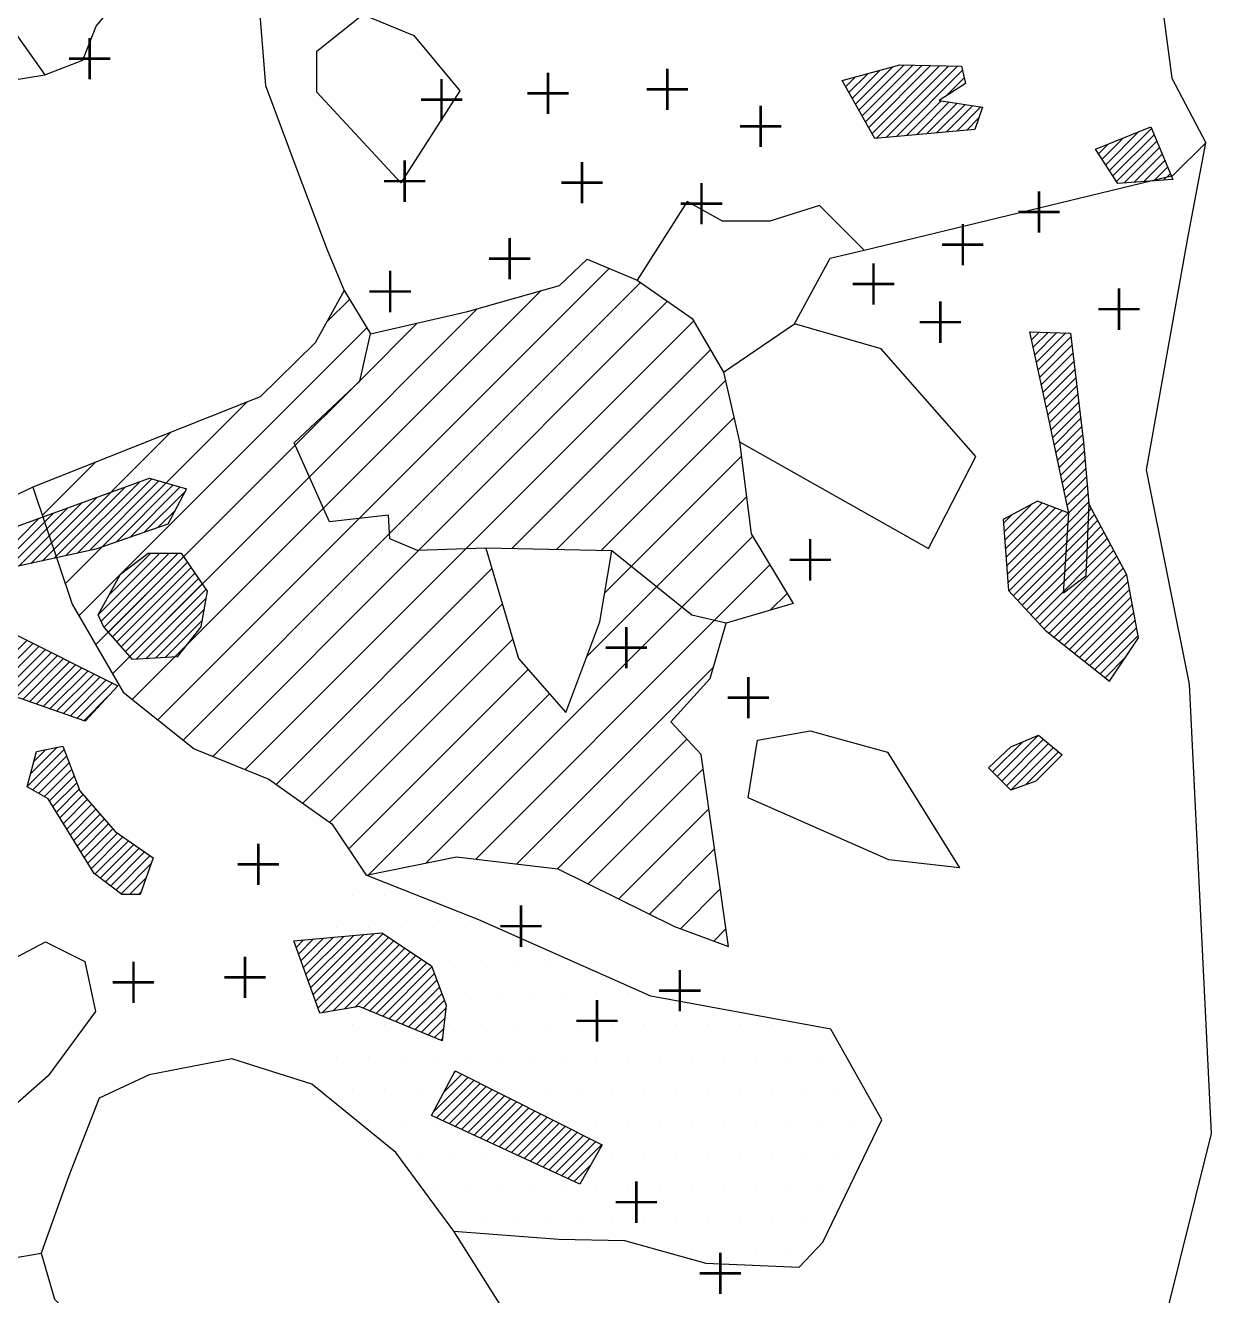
# Model space of a CAD drawing. Header units: metres. Extents: x -15 to -9.6, y -12.24 to -6.59.
# Drawn here: x -11.3265 to -10.8679, y -11.1797 to -10.6887 of the extents above; entities that cross this region are included whole.
import ezdxf

# ---------------------------------------------------------------- set-up
doc = ezdxf.new("R2010")
doc.units = ezdxf.units.M
doc.header["$LTSCALE"] = 25
doc.header["$MEASUREMENT"] = 0
doc.layers.get('0').update_dxf_attribs({"linetype": 'CONTINUOUS'})
for name, color, linetype in [('BEFUND', 1, 'CONTINUOUS'), ('FEUER', 1, 'CONTINUOUS'), ('KNOCHEN', 2, 'CONTINUOUS'), ('KNOCHENSCHRAFF', 2, 'CONTINUOUS'), ('STEINE', 4, 'CONTINUOUS'), ('STEINESCHRAFF', 4, 'CONTINUOUS')]:
    doc.layers.add(name, color=color, linetype=linetype)

# ---------------------------------------------------------------- blocks, each defined once
blk = doc.blocks.new('LB')
at = {"layer": 'FEUER', "const_width": 0.1}
for points in [[(0, 0), (0, -1.6)], [(-0.8, -0.8), (0.8, -0.8)]]:
    blk.add_lwpolyline(points, dxfattribs=at)
blk = doc.blocks.new('*X3')
at = {"color": 0}
for p, q in [((-1100.813, -1071.468), (-1100.083, -1070.738)), ((-1100.685, -1071.694), (-1099.598, -1070.606)), ((-1100.557, -1071.919), (-1099.112, -1070.474)), ((-1100.429, -1072.145), (-1098.688, -1070.403)), ((-1100.301, -1072.371), (-1098.342, -1070.411)), ((-1100.173, -1072.596), (-1097.996, -1070.419)), ((-1100.045, -1072.822), (-1097.65, -1070.426)), ((-1099.918, -1073.047), (-1097.304, -1070.434)), ((-1099.755, -1073.239), (-1096.958, -1070.442)), ((-1099.366, -1073.203), (-1096.612, -1070.449)), ((-1098.977, -1073.168), (-1096.417, -1070.608)), ((-1101.069, -1071.017), (-1101.054, -1071.002)), ((-1100.941, -1071.243), (-1100.569, -1070.87)), ((-1097.065, -1071.609), (-1096.351, -1070.895)), ((-1098.588, -1073.132), (-1097.24, -1071.784)), ((-1098.199, -1073.097), (-1096.933, -1071.831)), ((-1097.81, -1073.061), (-1096.626, -1071.878)), ((-1097.421, -1073.025), (-1096.32, -1071.925)), ((-1097.032, -1072.99), (-1096.013, -1071.971)), ((-1096.643, -1072.954), (-1095.706, -1072.018)), ((-1096.253, -1072.919), (-1095.794, -1072.459)), ((-1091.019, -1074.049), (-1090.188, -1073.218)), ((-1090.88, -1074.263), (-1089.595, -1072.978)), ((-1090.74, -1074.477), (-1089.117, -1072.853)), ((-1090.6, -1074.69), (-1089.012, -1073.102)), ((-1091.159, -1073.835), (-1090.781, -1073.457)), ((-1090.461, -1074.904), (-1088.906, -1073.35)), ((-1090.163, -1074.96), (-1088.801, -1073.598)), ((-1089.782, -1074.933), (-1088.696, -1073.846)), ((-1089.402, -1074.906), (-1088.59, -1074.095)), ((-1089.022, -1074.879), (-1088.485, -1074.343)), ((-1088.641, -1074.853), (-1088.38, -1074.591)), ((-1130.633, -1089.267), (-1127.764, -1086.398)), ((-1130.18, -1089.168), (-1127.489, -1086.477)), ((-1131.992, -1089.565), (-1129.342, -1086.915)), ((-1131.539, -1089.466), (-1128.786, -1086.714)), ((-1131.086, -1089.366), (-1128.231, -1086.512)), ((-1129.687, -1089.029), (-1127.214, -1086.555)), ((-1129.148, -1088.843), (-1126.939, -1086.634)), ((-1128.608, -1088.657), (-1126.664, -1086.713)), ((-1128.069, -1088.471), (-1126.482, -1086.884)), ((-1132.898, -1089.764), (-1130.453, -1087.319)), ((-1132.445, -1089.665), (-1129.897, -1087.117)), ((-1133.67, -1089.475), (-1132.119, -1087.925)), ((-1133.417, -1089.577), (-1131.564, -1087.723)), ((-1133.165, -1089.678), (-1131.008, -1087.521)), ((-1127.53, -1088.285), (-1126.865, -1087.62)), ((-1129.836, -1091.652), (-1127.452, -1089.268)), ((-1129.727, -1091.897), (-1127.099, -1089.268)), ((-1129.611, -1092.134), (-1126.745, -1089.269)), ((-1129.446, -1092.323), (-1126.535, -1089.412)), ((-1129.402, -1090.864), (-1127.805, -1089.268)), ((-1129.28, -1092.511), (-1126.391, -1089.621)), ((-1129.115, -1092.699), (-1126.247, -1089.831)), ((-1128.95, -1092.887), (-1126.103, -1090.04)), ((-1128.784, -1093.075), (-1125.958, -1090.25)), ((-1128.619, -1093.264), (-1125.814, -1090.459)), ((-1128.374, -1093.373), (-1125.67, -1090.668)), ((-1127.999, -1093.351), (-1125.671, -1091.023)), ((-1127.624, -1093.329), (-1125.752, -1091.458)), ((-1127.248, -1093.307), (-1125.833, -1091.892)), ((-1133.871, -1093.92), (-1132.588, -1092.636)), ((-1133.859, -1094.261), (-1132.352, -1092.754)), ((-1133.804, -1094.56), (-1132.117, -1092.872)), ((-1133.542, -1094.651), (-1131.881, -1092.99)), ((-1133.28, -1094.743), (-1131.646, -1093.108)), ((-1133.018, -1094.834), (-1131.41, -1093.226)), ((-1132.756, -1094.926), (-1131.175, -1093.344)), ((-1126.873, -1093.285), (-1126.503, -1092.916)), ((-1132.494, -1095.017), (-1130.939, -1093.462)), ((-1132.232, -1095.109), (-1130.703, -1093.58)), ((-1131.97, -1095.2), (-1130.468, -1093.698)), ((-1131.707, -1095.291), (-1130.232, -1093.816)), ((-1131.445, -1095.383), (-1129.997, -1093.934)), ((-1131.183, -1095.474), (-1129.761, -1094.052)), ((-1130.921, -1095.566), (-1129.526, -1094.17)), ((-1130.659, -1095.657), (-1129.29, -1094.288)), ((-1130.397, -1095.748), (-1129.476, -1094.827)), ((-1132.453, -1097.805), (-1131.42, -1096.772)), ((-1132.577, -1098.283), (-1131.159, -1096.864)), ((-1132.366, -1098.425), (-1131.062, -1097.12)), ((-1132.329, -1097.327), (-1131.862, -1096.86)), ((-1132.14, -1098.553), (-1130.964, -1097.376)), ((-1131.914, -1098.68), (-1130.866, -1097.632)), ((-1131.722, -1098.841), (-1130.769, -1097.888)), ((-1131.587, -1099.06), (-1130.671, -1098.144)), ((-1131.453, -1099.28), (-1130.573, -1098.4)), ((-1131.319, -1099.499), (-1130.424, -1098.604)), ((-1131.184, -1099.718), (-1130.26, -1098.793)), ((-1131.05, -1099.937), (-1130.095, -1098.982)), ((-1130.916, -1100.156), (-1129.931, -1099.172)), ((-1130.781, -1100.376), (-1129.766, -1099.361)), ((-1130.647, -1100.595), (-1129.602, -1099.55)), ((-1130.512, -1100.814), (-1129.437, -1099.739)), ((-1130.378, -1101.033), (-1129.273, -1099.928)), ((-1130.244, -1101.252), (-1129.089, -1100.097)), ((-1130.109, -1101.472), (-1128.88, -1100.242)), ((-1129.965, -1101.681), (-1128.67, -1100.386)), ((-1129.764, -1101.834), (-1128.461, -1100.531)), ((-1129.564, -1101.987), (-1128.252, -1100.675)), ((-1129.363, -1102.14), (-1128.043, -1100.82)), ((-1129.163, -1102.293), (-1127.834, -1100.964)), ((-1128.962, -1102.446), (-1127.79, -1101.273)), ((-1128.634, -1102.471), (-1127.987, -1101.824)), ((-1128.281, -1102.471), (-1128.184, -1102.375)), ((-1121.998, -1105.027), (-1121.122, -1104.151)), ((-1121.904, -1105.287), (-1120.734, -1104.117)), ((-1121.81, -1105.546), (-1120.346, -1104.082)), ((-1121.716, -1105.806), (-1119.958, -1104.048)), ((-1121.622, -1106.065), (-1119.57, -1104.013)), ((-1121.527, -1106.325), (-1119.182, -1103.979)), ((-1121.433, -1106.584), (-1118.831, -1103.981)), ((-1121.339, -1106.844), (-1118.618, -1104.122)), ((-1122.186, -1104.509), (-1121.898, -1104.22)), ((-1122.092, -1104.768), (-1121.51, -1104.185)), ((-1121.175, -1107.033), (-1118.405, -1104.262)), ((-1120.751, -1106.962), (-1118.191, -1104.403)), ((-1120.327, -1106.892), (-1117.978, -1104.543)), ((-1119.903, -1106.822), (-1117.765, -1104.684)), ((-1119.587, -1106.859), (-1117.552, -1104.824)), ((-1119.337, -1106.962), (-1117.339, -1104.965)), ((-1119.087, -1107.066), (-1117.126, -1105.105)), ((-1118.837, -1107.169), (-1116.932, -1105.265)), ((-1118.586, -1107.273), (-1116.837, -1105.523)), ((-1118.336, -1107.376), (-1116.743, -1105.782)), ((-1118.086, -1107.48), (-1116.648, -1106.041)), ((-1117.836, -1107.583), (-1116.553, -1106.3)), ((-1117.586, -1107.687), (-1116.458, -1106.559)), ((-1117.336, -1107.79), (-1116.402, -1106.856)), ((-1117.086, -1107.893), (-1116.447, -1107.254)), ((-1116.836, -1107.997), (-1116.491, -1107.652)), ((-1116.586, -1108.1), (-1116.536, -1108.05)), ((-1116.872, -1110.861), (-1115.544, -1109.533)), ((-1116.472, -1110.108), (-1115.779, -1109.415)), ((-1116.073, -1109.355), (-1116.015, -1109.297)), ((-1116.758, -1111.102), (-1115.308, -1109.651)), ((-1116.516, -1111.213), (-1115.073, -1109.769)), ((-1116.274, -1111.325), (-1114.837, -1109.887)), ((-1116.033, -1111.436), (-1114.602, -1110.005)), ((-1115.791, -1111.548), (-1114.366, -1110.123)), ((-1115.549, -1111.659), (-1114.13, -1110.241)), ((-1115.307, -1111.771), (-1113.895, -1110.359)), ((-1115.065, -1111.883), (-1113.659, -1110.477)), ((-1114.823, -1111.994), (-1113.424, -1110.595)), ((-1114.581, -1112.106), (-1113.188, -1110.713)), ((-1114.339, -1112.217), (-1112.953, -1110.831)), ((-1114.097, -1112.329), (-1112.717, -1110.949)), ((-1113.855, -1112.441), (-1112.482, -1111.067)), ((-1113.613, -1112.552), (-1112.246, -1111.185)), ((-1113.371, -1112.664), (-1112.011, -1111.303)), ((-1113.129, -1112.775), (-1111.775, -1111.421)), ((-1112.887, -1112.887), (-1111.539, -1111.539)), ((-1112.645, -1112.999), (-1111.304, -1111.657)), ((-1112.403, -1113.11), (-1111.068, -1111.776)), ((-1112.161, -1113.222), (-1110.833, -1111.894)), ((-1111.919, -1113.333), (-1110.597, -1112.012)), ((-1111.677, -1113.445), (-1110.362, -1112.13)), ((-1111.435, -1113.556), (-1110.794, -1112.915))]:
    blk.add_line(p, q, dxfattribs=at)
blk = doc.blocks.new('*X4')
at = {"color": 0}
for p, q in [((-1093.816, -1080.734), (-1093.796, -1080.714)), ((-1093.752, -1081.024), (-1093.453, -1080.726)), ((-1093.689, -1081.315), (-1093.111, -1080.737)), ((-1093.626, -1081.605), (-1092.769, -1080.748)), ((-1093.563, -1081.895), (-1092.427, -1080.76)), ((-1093.499, -1082.186), (-1092.228, -1080.914)), ((-1093.436, -1082.476), (-1092.19, -1081.23)), ((-1093.373, -1082.766), (-1092.153, -1081.546)), ((-1093.31, -1083.057), (-1092.115, -1081.862)), ((-1093.246, -1083.347), (-1092.077, -1082.177)), ((-1093.183, -1083.637), (-1092.039, -1082.493)), ((-1093.12, -1083.927), (-1092.001, -1082.809)), ((-1093.057, -1084.218), (-1091.964, -1083.125)), ((-1092.995, -1084.509), (-1091.926, -1083.441)), ((-1092.932, -1084.8), (-1091.888, -1083.756)), ((-1092.869, -1085.091), (-1091.85, -1084.072)), ((-1092.807, -1085.382), (-1091.813, -1084.388)), ((-1092.744, -1085.673), (-1091.775, -1084.704)), ((-1092.681, -1085.964), (-1091.738, -1085.021)), ((-1092.619, -1086.255), (-1091.711, -1085.347)), ((-1092.556, -1086.546), (-1091.683, -1085.673)), ((-1092.493, -1086.836), (-1091.656, -1085.999)), ((-1092.431, -1087.127), (-1091.628, -1086.325)), ((-1092.368, -1087.418), (-1091.601, -1086.651)), ((-1092.305, -1087.709), (-1091.573, -1086.977)), ((-1094.808, -1088.444), (-1093.754, -1087.39)), ((-1094.783, -1088.773), (-1093.342, -1087.332)), ((-1094.759, -1089.102), (-1093.085, -1087.429)), ((-1092.326, -1088.084), (-1091.546, -1087.303)), ((-1094.832, -1088.114), (-1094.518, -1087.801)), ((-1094.735, -1089.432), (-1092.828, -1087.525)), ((-1094.711, -1089.761), (-1092.571, -1087.622)), ((-1094.687, -1090.091), (-1092.315, -1087.718)), ((-1092.352, -1088.462), (-1091.551, -1087.662)), ((-1091.565, -1088.029), (-1091.318, -1087.783)), ((-1091.551, -1087.662), (-1091.442, -1087.552)), ((-1094.663, -1090.42), (-1092.326, -1088.084)), ((-1092.402, -1089.22), (-1091.579, -1088.397)), ((-1092.377, -1088.841), (-1091.565, -1088.029)), ((-1091.592, -1088.764), (-1091.071, -1088.243)), ((-1091.579, -1088.397), (-1091.195, -1088.013)), ((-1094.624, -1090.735), (-1092.352, -1088.462)), ((-1094.454, -1090.918), (-1092.377, -1088.841)), ((-1092.427, -1089.599), (-1091.592, -1088.764)), ((-1091.633, -1089.866), (-1090.701, -1088.934)), ((-1091.62, -1089.498), (-1090.825, -1088.703)), ((-1091.606, -1089.131), (-1090.948, -1088.473)), ((-1094.283, -1091.101), (-1092.402, -1089.22)), ((-1093.43, -1092.016), (-1090.578, -1089.164)), ((-1093.26, -1092.199), (-1090.455, -1089.394)), ((-1092.452, -1089.977), (-1091.606, -1089.131)), ((-1094.113, -1091.284), (-1092.427, -1089.599)), ((-1093.069, -1092.362), (-1090.331, -1089.624)), ((-1092.873, -1092.519), (-1090.208, -1089.854)), ((-1092.502, -1090.735), (-1091.633, -1089.866)), ((-1092.477, -1090.356), (-1091.62, -1089.498)), ((-1093.942, -1091.467), (-1092.452, -1089.977)), ((-1093.772, -1091.65), (-1092.477, -1090.356)), ((-1092.676, -1092.676), (-1090.084, -1090.084)), ((-1092.479, -1092.833), (-1090.021, -1090.374)), ((-1093.601, -1091.833), (-1092.502, -1090.735)), ((-1092.282, -1092.99), (-1089.965, -1090.672)), ((-1092.086, -1093.146), (-1089.91, -1090.97)), ((-1091.889, -1093.303), (-1089.854, -1091.268)), ((-1091.692, -1093.46), (-1089.798, -1091.566)), ((-1091.496, -1093.617), (-1089.743, -1091.864)), ((-1091.299, -1093.774), (-1089.687, -1092.162)), ((-1091.102, -1093.931), (-1089.632, -1092.46)), ((-1090.905, -1094.087), (-1090.112, -1093.294)), ((-1095.076, -1097.905), (-1093.477, -1096.305)), ((-1095.253, -1097.728), (-1094.092, -1096.567)), ((-1094.9, -1098.082), (-1093.284, -1096.466)), ((-1094.723, -1098.259), (-1093.091, -1096.627)), ((-1094.548, -1098.437), (-1092.899, -1096.788)), ((-1093.989, -1098.232), (-1092.706, -1096.949))]:
    blk.add_line(p, q, dxfattribs=at)
blk = doc.blocks.new('*X6')
at = {"color": 0}
for p, q in [((-1119.748, -1087.928), (-1110.084, -1078.264)), ((-1121.126, -1087.538), (-1112.711, -1079.124)), ((-1118.569, -1088.517), (-1108.867, -1078.815)), ((-1121.006, -1080.347), (-1120.12, -1079.461)), ((-1117.458, -1089.173), (-1107.822, -1079.537)), ((-1121.674, -1086.318), (-1115.183, -1079.828)), ((-1130.588, -1091.697), (-1119.454, -1080.563)), ((-1119.715, -1082.592), (-1117.503, -1080.379)), ((-1115.621, -1089.104), (-1106.812, -1080.296)), ((-1113.846, -1089.097), (-1106.16, -1081.412)), ((-1122.221, -1085.098), (-1120.101, -1082.978)), ((-1120.101, -1082.978), (-1119.715, -1082.592)), ((-1112.116, -1089.135), (-1105.581, -1082.6)), ((-1131.116, -1090.457), (-1124.088, -1083.43)), ((-1110.385, -1089.172), (-1105.256, -1084.043)), ((-1131.56, -1089.134), (-1127.024, -1084.598)), ((-1129.938, -1092.815), (-1122.221, -1085.098)), ((-1132.005, -1087.811), (-1129.96, -1085.766)), ((-1109.228, -1089.783), (-1104.975, -1085.53)), ((-1129.289, -1093.934), (-1121.674, -1086.318)), ((-1108.249, -1090.571), (-1104.775, -1087.098)), ((-1128.519, -1094.932), (-1121.126, -1087.538)), ((-1127.536, -1095.716), (-1119.748, -1087.928)), ((-1126.553, -1096.501), (-1118.569, -1088.517)), ((-1107.269, -1091.359), (-1104.534, -1088.624)), ((-1125.412, -1097.127), (-1117.458, -1089.173)), ((-1124.153, -1097.636), (-1115.621, -1089.104)), ((-1122.956, -1098.207), (-1114.617, -1089.868)), ((-1110.248, -1090.803), (-1109.228, -1089.783)), ((-1106.015, -1091.873), (-1103.869, -1089.727)), ((-1110.943, -1093.265), (-1108.249, -1090.571)), ((-1103.851, -1091.476), (-1103.204, -1090.83)), ((-1121.922, -1098.941), (-1114.212, -1091.231)), ((-1117.157, -1101.247), (-1107.269, -1091.359)), ((-1115.238, -1101.096), (-1106.015, -1091.873)), ((-1120.888, -1099.674), (-1113.807, -1092.594)), ((-1120.154, -1100.709), (-1113.213, -1093.767)), ((-1113.656, -1101.282), (-1106.046, -1093.672)), ((-1119.372, -1101.694), (-1112.387, -1094.709)), ((-1112.075, -1101.468), (-1107.072, -1096.465)), ((-1110.891, -1102.052), (-1106.45, -1097.611)), ((-1109.709, -1102.638), (-1106.229, -1099.158)), ((-1108.527, -1103.224), (-1106.008, -1100.705)), ((-1107.325, -1103.79), (-1105.787, -1102.251)), ((-1106.032, -1104.264), (-1105.566, -1103.798))]:
    blk.add_line(p, q, dxfattribs=at)
blk = doc.blocks.new('*X9')
at = {"color": 0}
blk.add_line((-1132.5, -1070), (-1132.5, -1070), dxfattribs=at)
blk = doc.blocks.new('*X10')
at = {"color": 0}
for p, q in [((-1120, -1102.5), (-1120, -1102.5)), ((-1118.75, -1102.5), (-1118.75, -1102.5)), ((-1120.625, -1103.75), (-1120.625, -1103.75)), ((-1119.375, -1103.75), (-1119.375, -1103.75)), ((-1118.125, -1103.75), (-1118.125, -1103.75)), ((-1116.875, -1103.75), (-1116.875, -1103.75)), ((-1115.625, -1103.75), (-1115.625, -1103.75)), ((-1120, -1105), (-1120, -1105)), ((-1118.75, -1105), (-1118.75, -1105)), ((-1117.5, -1105), (-1117.5, -1105)), ((-1116.25, -1105), (-1116.25, -1105)), ((-1115, -1105), (-1115, -1105)), ((-1113.75, -1105), (-1113.75, -1105)), ((-1112.5, -1105), (-1112.5, -1105)), ((-1120.625, -1106.25), (-1120.625, -1106.25)), ((-1119.375, -1106.25), (-1119.375, -1106.25)), ((-1118.125, -1106.25), (-1118.125, -1106.25)), ((-1116.875, -1106.25), (-1116.875, -1106.25)), ((-1115.625, -1106.25), (-1115.625, -1106.25)), ((-1114.375, -1106.25), (-1114.375, -1106.25)), ((-1113.125, -1106.25), (-1113.125, -1106.25)), ((-1111.875, -1106.25), (-1111.875, -1106.25)), ((-1110.625, -1106.25), (-1110.625, -1106.25)), ((-1109.375, -1106.25), (-1109.375, -1106.25)), ((-1120, -1107.5), (-1120, -1107.5)), ((-1118.75, -1107.5), (-1118.75, -1107.5)), ((-1117.5, -1107.5), (-1117.5, -1107.5)), ((-1116.25, -1107.5), (-1116.25, -1107.5)), ((-1115, -1107.5), (-1115, -1107.5)), ((-1113.75, -1107.5), (-1113.75, -1107.5)), ((-1112.5, -1107.5), (-1112.5, -1107.5)), ((-1111.25, -1107.5), (-1111.25, -1107.5)), ((-1110, -1107.5), (-1110, -1107.5)), ((-1108.75, -1107.5), (-1108.75, -1107.5)), ((-1107.5, -1107.5), (-1107.5, -1107.5)), ((-1106.25, -1107.5), (-1106.25, -1107.5)), ((-1105, -1107.5), (-1105, -1107.5)), ((-1103.75, -1107.5), (-1103.75, -1107.5)), ((-1102.5, -1107.5), (-1102.5, -1107.5)), ((-1120.625, -1108.75), (-1120.625, -1108.75)), ((-1119.375, -1108.75), (-1119.375, -1108.75)), ((-1118.125, -1108.75), (-1118.125, -1108.75)), ((-1116.875, -1108.75), (-1116.875, -1108.75)), ((-1115.625, -1108.75), (-1115.625, -1108.75)), ((-1114.375, -1108.75), (-1114.375, -1108.75)), ((-1113.125, -1108.75), (-1113.125, -1108.75)), ((-1111.875, -1108.75), (-1111.875, -1108.75)), ((-1110.625, -1108.75), (-1110.625, -1108.75)), ((-1109.375, -1108.75), (-1109.375, -1108.75)), ((-1108.125, -1108.75), (-1108.125, -1108.75)), ((-1106.875, -1108.75), (-1106.875, -1108.75)), ((-1105.625, -1108.75), (-1105.625, -1108.75)), ((-1104.375, -1108.75), (-1104.375, -1108.75)), ((-1103.125, -1108.75), (-1103.125, -1108.75)), ((-1101.875, -1108.75), (-1101.875, -1108.75)), ((-1121.25, -1110), (-1121.25, -1110)), ((-1120, -1110), (-1120, -1110)), ((-1118.75, -1110), (-1118.75, -1110)), ((-1117.5, -1110), (-1117.5, -1110)), ((-1116.25, -1110), (-1116.25, -1110)), ((-1115, -1110), (-1115, -1110)), ((-1113.75, -1110), (-1113.75, -1110)), ((-1112.5, -1110), (-1112.5, -1110)), ((-1111.25, -1110), (-1111.25, -1110)), ((-1110, -1110), (-1110, -1110)), ((-1108.75, -1110), (-1108.75, -1110)), ((-1107.5, -1110), (-1107.5, -1110)), ((-1106.25, -1110), (-1106.25, -1110)), ((-1105, -1110), (-1105, -1110)), ((-1103.75, -1110), (-1103.75, -1110)), ((-1102.5, -1110), (-1102.5, -1110)), ((-1101.25, -1110), (-1101.25, -1110)), ((-1119.375, -1111.25), (-1119.375, -1111.25)), ((-1118.125, -1111.25), (-1118.125, -1111.25)), ((-1116.875, -1111.25), (-1116.875, -1111.25)), ((-1115.625, -1111.25), (-1115.625, -1111.25)), ((-1114.375, -1111.25), (-1114.375, -1111.25)), ((-1113.125, -1111.25), (-1113.125, -1111.25)), ((-1111.875, -1111.25), (-1111.875, -1111.25)), ((-1110.625, -1111.25), (-1110.625, -1111.25)), ((-1109.375, -1111.25), (-1109.375, -1111.25)), ((-1108.125, -1111.25), (-1108.125, -1111.25)), ((-1106.875, -1111.25), (-1106.875, -1111.25)), ((-1105.625, -1111.25), (-1105.625, -1111.25)), ((-1104.375, -1111.25), (-1104.375, -1111.25)), ((-1103.125, -1111.25), (-1103.125, -1111.25)), ((-1101.875, -1111.25), (-1101.875, -1111.25)), ((-1100.625, -1111.25), (-1100.625, -1111.25)), ((-1117.5, -1112.5), (-1117.5, -1112.5)), ((-1116.25, -1112.5), (-1116.25, -1112.5)), ((-1115, -1112.5), (-1115, -1112.5)), ((-1113.75, -1112.5), (-1113.75, -1112.5)), ((-1112.5, -1112.5), (-1112.5, -1112.5)), ((-1111.25, -1112.5), (-1111.25, -1112.5)), ((-1110, -1112.5), (-1110, -1112.5)), ((-1108.75, -1112.5), (-1108.75, -1112.5)), ((-1107.5, -1112.5), (-1107.5, -1112.5)), ((-1106.25, -1112.5), (-1106.25, -1112.5)), ((-1105, -1112.5), (-1105, -1112.5)), ((-1103.75, -1112.5), (-1103.75, -1112.5)), ((-1102.5, -1112.5), (-1102.5, -1112.5)), ((-1101.25, -1112.5), (-1101.25, -1112.5)), ((-1116.875, -1113.75), (-1116.875, -1113.75)), ((-1115.625, -1113.75), (-1115.625, -1113.75)), ((-1114.375, -1113.75), (-1114.375, -1113.75)), ((-1113.125, -1113.75), (-1113.125, -1113.75)), ((-1111.875, -1113.75), (-1111.875, -1113.75)), ((-1110.625, -1113.75), (-1110.625, -1113.75)), ((-1109.375, -1113.75), (-1109.375, -1113.75)), ((-1108.125, -1113.75), (-1108.125, -1113.75)), ((-1106.875, -1113.75), (-1106.875, -1113.75)), ((-1105.625, -1113.75), (-1105.625, -1113.75)), ((-1104.375, -1113.75), (-1104.375, -1113.75)), ((-1103.125, -1113.75), (-1103.125, -1113.75)), ((-1101.875, -1113.75), (-1101.875, -1113.75)), ((-1116.25, -1115), (-1116.25, -1115)), ((-1115, -1115), (-1115, -1115)), ((-1113.75, -1115), (-1113.75, -1115)), ((-1112.5, -1115), (-1112.5, -1115)), ((-1111.25, -1115), (-1111.25, -1115)), ((-1110, -1115), (-1110, -1115)), ((-1108.75, -1115), (-1108.75, -1115)), ((-1107.5, -1115), (-1107.5, -1115)), ((-1106.25, -1115), (-1106.25, -1115)), ((-1105, -1115), (-1105, -1115)), ((-1103.75, -1115), (-1103.75, -1115)), ((-1102.5, -1115), (-1102.5, -1115)), ((-1106.875, -1116.25), (-1106.875, -1116.25)), ((-1105.625, -1116.25), (-1105.625, -1116.25)), ((-1104.375, -1116.25), (-1104.375, -1116.25)), ((-1103.125, -1116.25), (-1103.125, -1116.25))]:
    blk.add_line(p, q, dxfattribs=at)

msp = doc.modelspace()

# ---------------------------------------------------------------- linework, layer by layer
at = {"layer": 'BEFUND'}
msp.add_lwpolyline([(-10.91118, -11.29113), (-10.86787, -11.11697), (-10.87636, -10.94329), (-10.89305, -10.86049), (-10.87723, -10.77164), (-10.87009, -10.73406)], dxfattribs=at)
at = {"layer": 'KNOCHEN'}
for points in [[(-10.95947, -10.72891), (-10.99807, -10.73243), (-11.01074, -10.71008), (-10.98839, -10.704), (-10.96452, -10.70453), (-10.96452, -10.70453), (-10.96301, -10.71113), (-10.97317, -10.71773), (-10.95641, -10.72028), (-10.95947, -10.72891)], [(-10.90413, -10.74978), (-10.91275, -10.73657), (-10.89142, -10.72795), (-10.8828, -10.74827), (-10.90413, -10.74978)], [(-10.92508, -10.9082), (-10.92302, -10.87723), (-10.93112, -10.83964), (-10.9382, -10.80713), (-10.92246, -10.80766), (-10.91742, -10.84981), (-10.9154, -10.87368), (-10.91644, -10.90161), (-10.92508, -10.9082)], [(-11.2785, -10.86373), (-11.26428, -10.86781), (-11.27141, -10.88151), (-11.29934, -10.89114), (-11.32931, -10.89771), (-11.34454, -10.89161), (-11.33286, -10.88349), (-11.2785, -10.86373)], [(-10.92302, -10.87723), (-10.93521, -10.87265), (-10.94842, -10.87975), (-10.94641, -10.90717), (-10.9322, -10.92242), (-10.90734, -10.94224), (-10.89615, -10.9255), (-10.9007, -10.90112), (-10.9154, -10.87368)], [(-11.29835, -10.91653), (-11.2897, -10.90079), (-11.27903, -10.89268), (-11.26634, -10.89269), (-11.25619, -10.90742), (-11.25874, -10.92113), (-11.26789, -10.93281), (-11.28516, -10.93381), (-11.29632, -10.9211), (-11.29835, -10.91653)], [(-11.30346, -10.95766), (-11.33849, -10.94544), (-11.33899, -10.93122), (-11.33238, -10.9231), (-11.29076, -10.94396), (-11.30346, -10.95766)], [(-10.93581, -10.98082), (-10.94546, -10.98436), (-10.95408, -10.97572), (-10.94544, -10.96761), (-10.93478, -10.96304), (-10.92564, -10.97067), (-10.93581, -10.98082)], [(-11.31771, -10.98761), (-11.32583, -10.98303), (-11.32226, -10.96933), (-11.3121, -10.9673), (-11.30552, -10.98457), (-11.29182, -11.00033), (-11.2771, -11.0105), (-11.28219, -11.02471), (-11.2893, -11.02471), (-11.29996, -11.01657), (-11.31771, -10.98761)], [(-11.21265, -11.07048), (-11.22279, -11.04254), (-11.18876, -11.03952), (-11.16947, -11.05223), (-11.1639, -11.06747), (-11.16543, -11.08118), (-11.19742, -11.06795), (-11.21265, -11.07048)], [(-11.16952, -11.11012), (-11.16036, -11.09286), (-11.10351, -11.12135), (-11.11215, -11.13658), (-11.16952, -11.11012)]]:
    msp.add_lwpolyline(points, dxfattribs=at)
at = {"layer": 'STEINE'}
for points in [[(-11.40248, -10.3238), (-11.39687, -10.304), (-11.3532, -10.30555), (-11.34913, -10.29134), (-11.32374, -10.29898), (-11.25878, -10.3488), (-11.19735, -10.37373), (-11.18163, -10.40015), (-11.1517, -10.43776), (-11.03445, -10.51962), (-10.89743, -10.63146), (-10.87562, -10.6589), (-10.8863, -10.6858), (-10.88327, -10.70917), (-10.87009, -10.73406), (-10.8828, -10.74675)], [(-11.38646, -10.61277), (-11.319, -10.70779)], [(-11.3237, -10.86725), (-11.34301, -10.87637), (-11.35723, -10.87789), (-11.38008, -10.8738), (-11.4085, -10.85144), (-11.41609, -10.82248), (-11.41656, -10.77018), (-11.4145, -10.74631), (-11.4089, -10.72752), (-11.39011, -10.7184), (-11.35303, -10.71335), (-11.319, -10.70779), (-11.30427, -10.70222), (-11.29918, -10.68902), (-11.29104, -10.67938)], [(-11.2362, -10.68145), (-11.23369, -10.71192), (-11.22152, -10.74444), (-11.20987, -10.77542), (-11.20328, -10.79117), (-11.21447, -10.81148), (-11.23582, -10.83228), (-11.3237, -10.86725)], [(-11.18141, -10.74955), (-11.21388, -10.71448), (-11.21387, -10.69874), (-11.19608, -10.68453), (-11.17628, -10.69267), (-11.15853, -10.71402), (-11.18141, -10.74955)], [(-11.00216, -10.7756), (-10.8828, -10.74675)], [(-11.05654, -10.82278), (-11.0291, -10.80401), (-11.01537, -10.77863), (-11.00216, -10.7756), (-11.01942, -10.75831), (-11.03872, -10.76439), (-11.057, -10.76438), (-11.07071, -10.75675), (-11.09003, -10.7872)], [(-11.05561, -10.91978), (-11.06881, -10.91672), (-11.09976, -10.89181), (-11.14852, -10.89075), (-11.17492, -10.89175), (-11.18559, -10.88717), (-11.18609, -10.87803), (-11.20894, -10.88055), (-11.22263, -10.85007), (-11.19722, -10.82622), (-11.19314, -10.80794), (-11.15555, -10.79934), (-11.11999, -10.78921), (-11.10932, -10.77906), (-11.09003, -10.7872), (-11.06871, -10.80195), (-11.05654, -10.82278), (-11.05047, -10.8497), (-11.04593, -10.88525), (-11.0297, -10.91218), (-11.05561, -10.91978)], [(-11.20328, -10.79117), (-11.19314, -10.80794)], [(-11.05047, -10.8497), (-10.97737, -10.8909), (-10.95906, -10.85536), (-10.99559, -10.81369), (-11.0291, -10.80401)], [(-11.3237, -10.86725), (-11.3085, -10.91246), (-11.28873, -10.9465), (-11.26132, -10.96836), (-11.23238, -10.98006), (-11.20802, -10.99735), (-11.19483, -11.01717), (-11.15979, -11.01009), (-11.12069, -11.01469), (-11.07551, -11.03707), (-11.05469, -11.04471), (-11.0653, -10.97055), (-11.07697, -10.95785), (-11.06172, -10.9411), (-11.05561, -10.91978)], [(-11.14852, -10.89075), (-11.13586, -10.93342), (-11.11759, -10.95426), (-11.10436, -10.91923), (-11.09976, -10.89181)], [(-11.04703, -10.98733), (-11.04345, -10.96499), (-11.02314, -10.96145), (-10.99318, -10.9696), (-10.96529, -11.01431), (-10.99271, -11.01124), (-11.04703, -10.98733)], [(-11.16092, -11.15482), (-11.1203, -11.1579), (-11.09491, -11.15843), (-11.06343, -11.16709), (-11.02737, -11.16864), (-11.01822, -11.159), (-10.99533, -11.11179), (-11.01511, -11.07673), (-11.08467, -11.06398), (-11.15117, -11.03447), (-11.19483, -11.01717)], [(-11.36199, -11.10489), (-11.34369, -11.08611), (-11.34215, -11.06986), (-11.33604, -11.05209), (-11.31877, -11.04297), (-11.30354, -11.0506), (-11.29949, -11.0699), (-11.31779, -11.09477), (-11.34371, -11.1176), (-11.36199, -11.10489)], [(-11.32039, -11.16332), (-11.31533, -11.1811), (-11.29757, -11.19838), (-11.27474, -11.22481), (-11.25139, -11.24413), (-11.20013, -11.27972), (-11.17828, -11.26653), (-11.16963, -11.2447), (-11.18738, -11.21066), (-11.17163, -11.20661), (-11.14978, -11.19546), (-11.14317, -11.18277), (-11.16092, -11.15482), (-11.18324, -11.12433), (-11.21572, -11.0979), (-11.24669, -11.08822), (-11.27869, -11.09429), (-11.298, -11.10342), (-11.3097, -11.13337), (-11.32039, -11.16332)], [(-11.36153, -11.1704), (-11.32039, -11.16332)]]:
    msp.add_lwpolyline(points, dxfattribs=at)

# ---------------------------------------------------------------- block references
at = {"layer": 'FEUER', "xscale": 0.01, "yscale": 0.01, "zscale": 0.01}
for name, p in [('LB', (-11.30172, -10.69359)), ('LB', (-11.1245, -10.70694)), ('LB', (-11.07828, -10.70545)), ('LB', (-11.16563, -10.70944)), ('LB', (-11.04224, -10.7197)), ('LB', (-11.17988, -10.74092)), ('LB', (-11.11132, -10.74148)), ('LB', (-11.06511, -10.74964)), ('LB', (-10.9346, -10.7528)), ('LB', (-10.96407, -10.76547)), ('LB', (-11.13928, -10.77091)), ('LB', (-10.99861, -10.78068)), ('*X6', (0, 0)), ('LB', (-11.1855, -10.78357)), ('LB', (-10.90366, -10.7904)), ('LB', (-10.97273, -10.79543)), ('LB', (-11.02308, -10.8873)), ('LB', (-11.0942, -10.92127)), ('LB', (-11.04699, -10.94061)), ('LB', (-11.23647, -11.00495)), ('LB', (-11.13492, -11.0289)), ('LB', (-11.28475, -11.05061)), ('LB', (-11.24158, -11.04862)), ('LB', (-11.07349, -11.05383)), ('LB', (-11.10549, -11.06549)), ('LB', (-11.09032, -11.13558)), ('LB', (-11.05784, -11.16303))]:
    msp.add_blockref(name, p, dxfattribs=at)
at = {"layer": 'KNOCHENSCHRAFF', "xscale": 0.01, "yscale": 0.01, "zscale": 0.01}
for name in ['*X3', '*X4']:
    msp.add_blockref(name, (0, 0), dxfattribs=at)
at = {"layer": 'STEINESCHRAFF', "xscale": 0.01, "yscale": 0.01, "zscale": 0.01}
for name in ['*X9', '*X10']:
    msp.add_blockref(name, (0, 0), dxfattribs=at)

doc.saveas('drawing.dxf')
